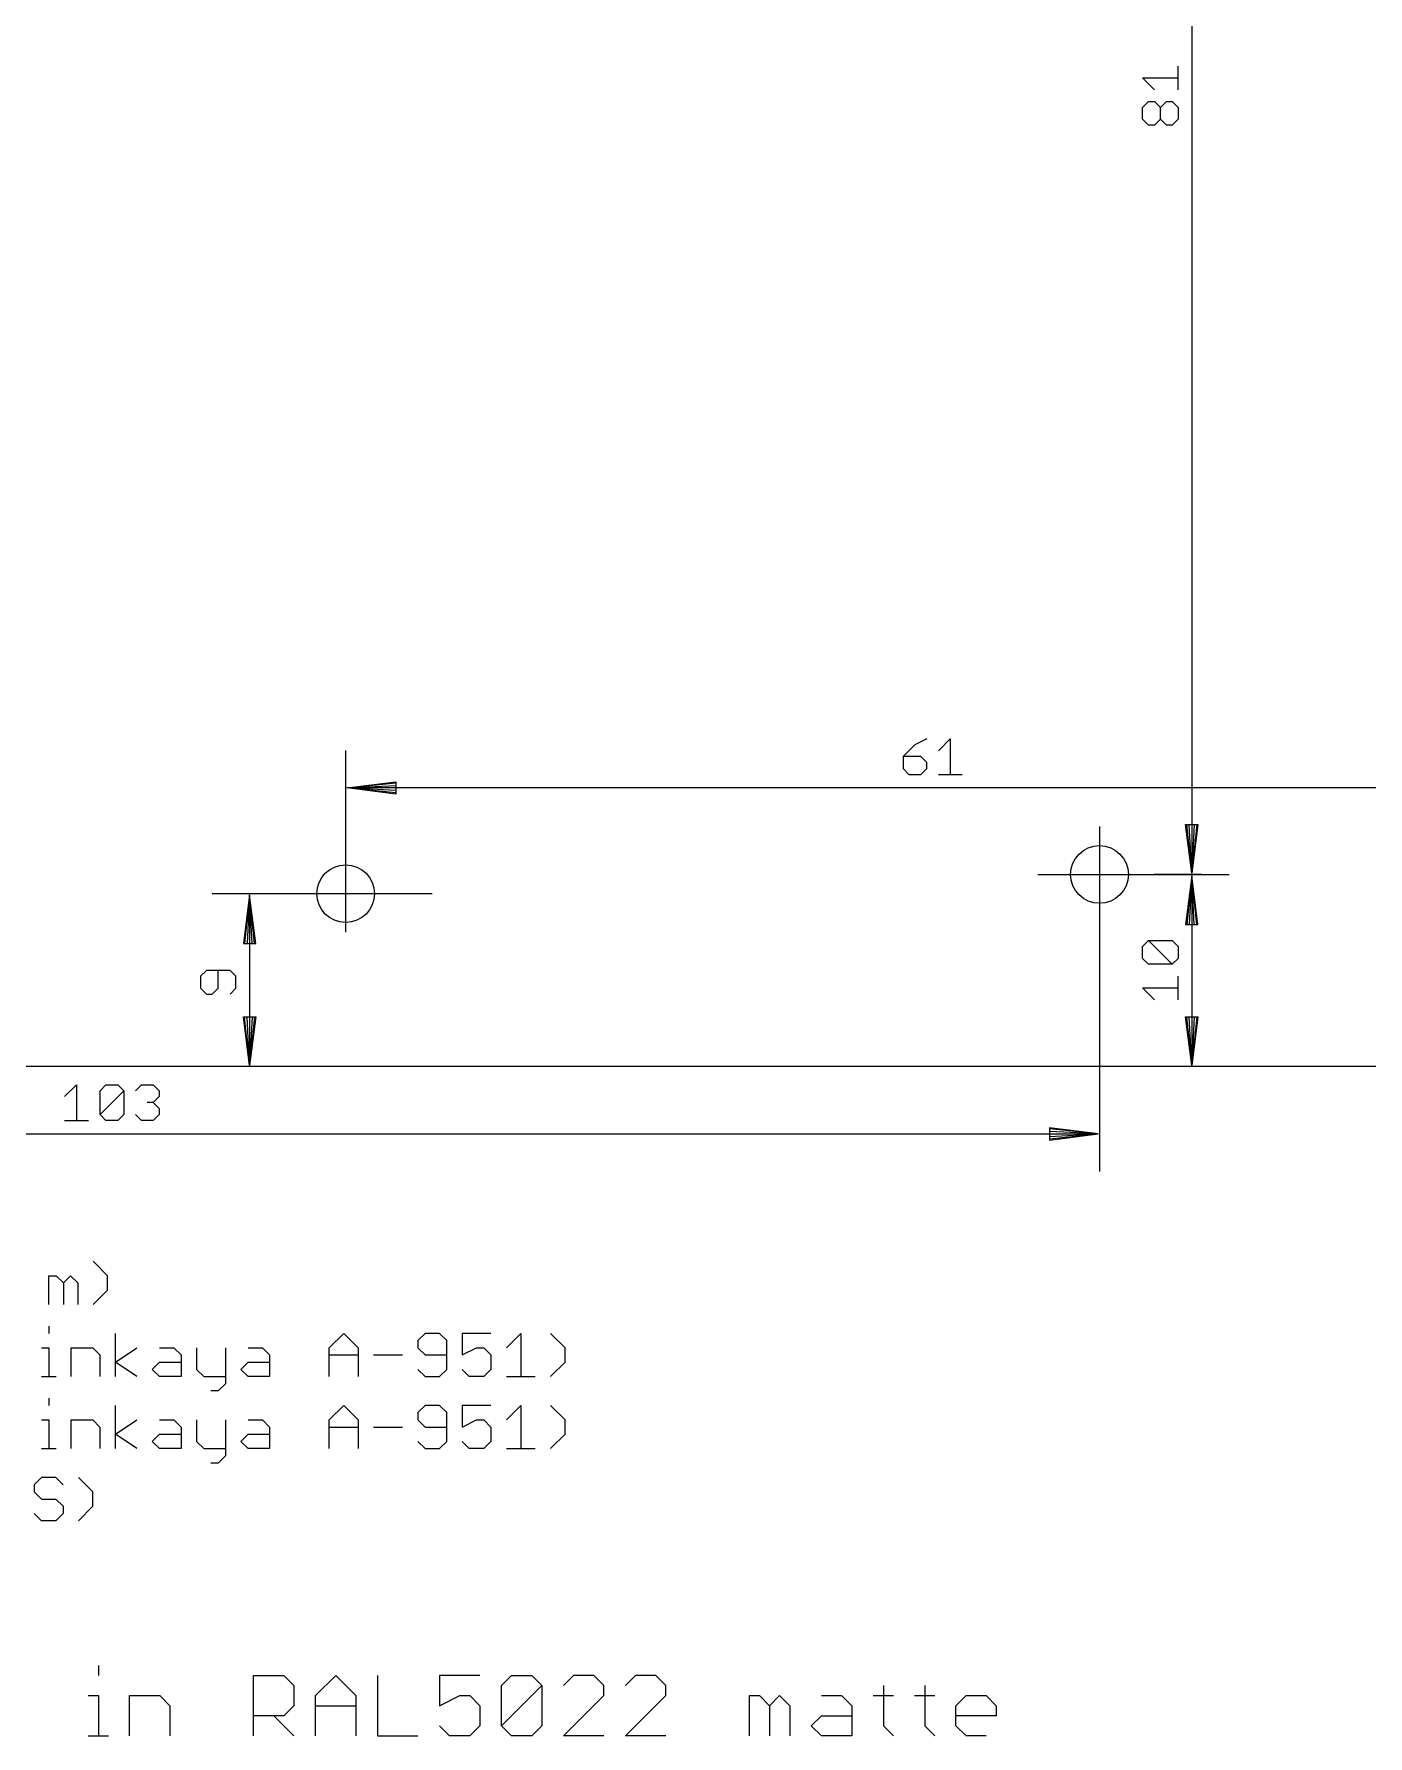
# Model space of a CAD drawing. Extents: x -84 to 369, y -36 to 256.
# Drawn here: x 68.8 to 138.2, y -34.8 to 53.7 of the extents above; entities that cross this region are included whole.
import ezdxf

# ---------------------------------------------------------------- set-up
doc = ezdxf.new("R2010")
doc.units = 0
doc.header["$MEASUREMENT"] = 0
for name, color, linetype, true_color in [('114', 253, 'CONTINUOUS', 0xadadad), ('20', 7, 'CONTINUOUS', 0xffffff), ('47', 140, 'CONTINUOUS', 0x00bfff)]:
    doc.layers.add(name, color=color, linetype=linetype, true_color=true_color)

msp = doc.modelspace()

# ---------------------------------------------------------------- linework, layer by layer
at = {"layer": '114'}
for p, q in [((72.14, -31.1506), (72.14, -31.6751)), ((80.2095, -34.8222), (80.2095, -31.6751)), ((80.2095, -31.6751), (81.783, -31.6751)), ((81.783, -31.6751), (82.3076, -32.1996)), ((83.4322, -32.7241), (84.4813, -31.6751)), ((84.4813, -31.6751), (85.5303, -32.7241)), ((86.655, -31.6751), (86.655, -34.8222)), ((91.9758, -31.6751), (89.8778, -31.6751)), ((89.8778, -31.6751), (89.8778, -33.2487)), ((93.1005, -32.1996), (93.625, -31.6751)), ((93.625, -31.6751), (94.674, -31.6751)), ((94.674, -31.6751), (95.1986, -32.1996)), ((96.8478, -31.6751), (96.3233, -32.1996)), ((97.8968, -31.6751), (96.8478, -31.6751)), ((98.4213, -32.1996), (97.8968, -31.6751)), ((100.0705, -31.6751), (99.546, -32.1996)), ((101.1196, -31.6751), (100.0705, -31.6751)), ((101.6441, -32.1996), (101.1196, -31.6751)), ((71.6155, -32.7241), (72.14, -32.7241)), ((72.14, -32.7241), (72.14, -34.8222)), ((73.764, -34.8222), (73.764, -32.7241)), ((73.764, -32.7241), (75.3375, -32.7241)), ((75.3375, -32.7241), (75.862, -33.2487)), ((82.3076, -32.1996), (82.3076, -33.2487)), ((83.4322, -34.8222), (83.4322, -32.7241)), ((85.5303, -32.7241), (85.5303, -34.8222)), ((89.8778, -33.2487), (90.9268, -32.7241)), ((90.9268, -32.7241), (91.4513, -32.7241)), ((91.4513, -32.7241), (91.9758, -33.2487)), ((93.1005, -34.2977), (93.1005, -32.1996)), ((93.1005, -34.2977), (95.1986, -32.1996)), ((95.1986, -32.1996), (95.1986, -34.2977)), ((96.3233, -34.8222), (98.4213, -32.7241)), ((98.4213, -32.7241), (98.4213, -32.1996)), ((99.546, -34.8222), (101.6441, -32.7241)), ((101.6441, -32.7241), (101.6441, -32.1996)), ((105.9915, -34.8222), (105.9915, -32.7241)), ((105.9915, -32.7241), (106.516, -32.7241)), ((106.516, -32.7241), (107.0405, -33.2487)), ((107.0405, -33.2487), (107.5651, -32.7241)), ((107.5651, -32.7241), (108.0896, -33.2487)), ((109.7388, -32.7241), (110.7878, -32.7241)), ((110.7878, -32.7241), (111.3123, -33.2487)), ((112.437, -32.7241), (113.4861, -32.7241)), ((112.9615, -32.1996), (112.9615, -34.2977)), ((114.5855, -32.7241), (115.6346, -32.7241)), ((115.11, -32.1996), (115.11, -34.2977)), ((116.734, -33.2487), (117.2585, -32.7241)), ((117.2585, -32.7241), (118.3076, -32.7241)), ((118.3076, -32.7241), (118.8321, -33.2487)), ((75.862, -33.2487), (75.862, -34.8222)), ((82.3076, -33.2487), (81.783, -33.7732)), ((83.4322, -33.2487), (85.5303, -33.2487)), ((91.9758, -33.2487), (91.9758, -34.2977)), ((107.0405, -33.2487), (107.0405, -34.8222)), ((108.0896, -33.2487), (108.0896, -34.8222)), ((111.3123, -33.2487), (111.3123, -34.8222)), ((116.734, -34.2977), (116.734, -33.2487)), ((118.8321, -33.2487), (118.8321, -33.7732)), ((81.783, -33.7732), (80.2095, -33.7732)), ((81.2585, -33.7732), (82.3076, -34.8222)), ((90.4023, -34.8222), (89.8778, -34.2977)), ((91.9758, -34.2977), (91.4513, -34.8222)), ((93.625, -34.8222), (93.1005, -34.2977)), ((95.1986, -34.2977), (94.674, -34.8222)), ((109.2143, -34.2977), (109.7388, -33.7732)), ((109.7388, -34.8222), (109.2143, -34.2977)), ((109.7388, -33.7732), (111.3123, -33.7732)), ((112.9615, -34.2977), (113.4861, -34.8222)), ((115.11, -34.2977), (115.6346, -34.8222)), ((118.8321, -33.7732), (116.734, -33.7732)), ((117.2585, -34.8222), (116.734, -34.2977)), ((71.6155, -34.8222), (72.6645, -34.8222)), ((86.655, -34.8222), (88.7531, -34.8222)), ((91.4513, -34.8222), (90.4023, -34.8222)), ((94.674, -34.8222), (93.625, -34.8222)), ((98.4213, -34.8222), (96.3233, -34.8222)), ((101.6441, -34.8222), (99.546, -34.8222)), ((111.3123, -34.8222), (109.7388, -34.8222)), ((118.3076, -34.8222), (117.2585, -34.8222))]:
    msp.add_line(p, q, dxfattribs=at)
at = {"layer": '20'}
for p, q in [((288.5, 0), (1.5, 0)), ((72.6209, -10.8744), (71.8716, -10.1251)), ((69.5696, -12.373), (69.5696, -10.8744)), ((69.5696, -10.8744), (69.9443, -10.8744)), ((69.9443, -10.8744), (70.3189, -11.249)), ((70.3189, -11.249), (70.6936, -10.8744)), ((70.3189, -11.249), (70.3189, -12.373)), ((70.6936, -10.8744), (71.0682, -11.249)), ((71.0682, -11.249), (71.0682, -12.373)), ((72.6209, -11.6237), (72.6209, -10.8744)), ((71.8716, -12.373), (72.6209, -11.6237)), ((69.5606, -13.5004), (69.5606, -13.8751)), ((73.0226, -16.123), (73.0226, -13.8751)), ((84.1487, -14.6244), (84.898, -13.8751)), ((84.898, -13.8751), (85.6474, -14.6244)), ((89.1273, -13.8751), (88.7527, -14.2497)), ((89.8766, -13.8751), (89.1273, -13.8751)), ((90.2513, -14.2497), (89.8766, -13.8751)), ((92.5533, -13.8751), (91.0546, -13.8751)), ((91.0546, -13.8751), (91.0546, -14.999)), ((93.3566, -14.6244), (94.1059, -13.8751)), ((94.1059, -13.8751), (94.1059, -16.123)), ((96.4079, -14.6244), (95.6586, -13.8751)), ((69.186, -14.6244), (69.5606, -14.6244)), ((69.5606, -14.6244), (69.5606, -16.123)), ((70.7206, -16.123), (70.7206, -14.6244)), ((70.7206, -14.6244), (71.8446, -14.6244)), ((71.8446, -14.6244), (72.2192, -14.999)), ((72.2192, -14.999), (72.2192, -16.123)), ((73.0226, -15.3737), (74.1465, -14.6244)), ((75.3155, -14.6244), (76.0648, -14.6244)), ((76.0648, -14.6244), (76.4395, -14.999)), ((76.4395, -14.999), (76.4395, -16.123)), ((77.2428, -14.6244), (77.2428, -15.7483)), ((78.7415, -14.6244), (78.7415, -16.4977)), ((79.9195, -14.6244), (80.6688, -14.6244)), ((80.6688, -14.6244), (81.0434, -14.999)), ((81.0434, -14.999), (81.0434, -16.123)), ((84.1487, -16.123), (84.1487, -14.6244)), ((84.1487, -14.999), (85.6474, -14.999)), ((85.6474, -14.6244), (85.6474, -16.123)), ((86.4507, -14.999), (87.9493, -14.999)), ((88.7527, -14.2497), (88.7527, -14.6244)), ((88.7527, -14.6244), (89.1273, -14.999)), ((89.1273, -14.999), (90.2513, -14.999)), ((90.2513, -15.7483), (90.2513, -14.2497)), ((91.0546, -14.999), (91.8039, -14.6244)), ((91.8039, -14.6244), (92.1786, -14.6244)), ((92.1786, -14.6244), (92.5533, -14.999)), ((92.5533, -14.999), (92.5533, -15.7483)), ((96.4079, -15.3737), (96.4079, -14.6244)), ((74.1465, -16.123), (73.0226, -15.3737)), ((74.9409, -15.7483), (75.3155, -15.3737)), ((75.3155, -16.123), (74.9409, -15.7483)), ((75.3155, -15.3737), (76.4395, -15.3737)), ((77.2428, -15.7483), (77.6175, -16.123)), ((79.5448, -15.7483), (79.9195, -15.3737)), ((79.9195, -16.123), (79.5448, -15.7483)), ((79.9195, -15.3737), (81.0434, -15.3737)), ((88.7527, -15.7483), (89.1273, -16.123)), ((89.8766, -16.123), (90.2513, -15.7483)), ((91.4293, -16.123), (91.0546, -15.7483)), ((92.5533, -15.7483), (92.1786, -16.123)), ((95.6586, -16.123), (96.4079, -15.3737)), ((69.186, -16.123), (69.9353, -16.123)), ((76.4395, -16.123), (75.3155, -16.123)), ((77.6175, -16.123), (78.7415, -16.123)), ((78.7415, -16.4977), (78.3668, -16.8723)), ((81.0434, -16.123), (79.9195, -16.123)), ((89.1273, -16.123), (89.8766, -16.123)), ((92.1786, -16.123), (91.4293, -16.123)), ((93.3566, -16.123), (94.8552, -16.123)), ((69.5606, -17.2504), (69.5606, -17.6251)), ((73.0226, -19.873), (73.0226, -17.6251)), ((78.3668, -16.8723), (77.9922, -16.8723)), ((84.1487, -18.3744), (84.898, -17.6251)), ((84.898, -17.6251), (85.6474, -18.3744)), ((89.1273, -17.6251), (88.7527, -17.9997)), ((89.8766, -17.6251), (89.1273, -17.6251)), ((90.2513, -17.9997), (89.8766, -17.6251)), ((92.5533, -17.6251), (91.0546, -17.6251)), ((91.0546, -17.6251), (91.0546, -18.749)), ((93.3566, -18.3744), (94.1059, -17.6251)), ((94.1059, -17.6251), (94.1059, -19.873)), ((96.4079, -18.3744), (95.6586, -17.6251)), ((69.186, -18.3744), (69.5606, -18.3744)), ((69.5606, -18.3744), (69.5606, -19.873)), ((70.7206, -19.873), (70.7206, -18.3744)), ((70.7206, -18.3744), (71.8446, -18.3744)), ((71.8446, -18.3744), (72.2192, -18.749)), ((73.0226, -19.1237), (74.1465, -18.3744)), ((75.3155, -18.3744), (76.0648, -18.3744)), ((76.0648, -18.3744), (76.4395, -18.749)), ((77.2428, -18.3744), (77.2428, -19.4983)), ((78.7415, -18.3744), (78.7415, -20.2477)), ((79.9195, -18.3744), (80.6688, -18.3744)), ((80.6688, -18.3744), (81.0434, -18.749)), ((84.1487, -19.873), (84.1487, -18.3744)), ((85.6474, -18.3744), (85.6474, -19.873)), ((88.7527, -17.9997), (88.7527, -18.3744)), ((88.7527, -18.3744), (89.1273, -18.749)), ((90.2513, -19.4983), (90.2513, -17.9997)), ((91.0546, -18.749), (91.8039, -18.3744)), ((91.8039, -18.3744), (92.1786, -18.3744)), ((92.1786, -18.3744), (92.5533, -18.749)), ((96.4079, -19.1237), (96.4079, -18.3744)), ((72.2192, -18.749), (72.2192, -19.873)), ((74.1465, -19.873), (73.0226, -19.1237)), ((74.9409, -19.4983), (75.3155, -19.1237)), ((75.3155, -19.1237), (76.4395, -19.1237)), ((76.4395, -18.749), (76.4395, -19.873)), ((79.5448, -19.4983), (79.9195, -19.1237)), ((79.9195, -19.1237), (81.0434, -19.1237)), ((81.0434, -18.749), (81.0434, -19.873)), ((84.1487, -18.749), (85.6474, -18.749)), ((86.4507, -18.749), (87.9493, -18.749)), ((89.1273, -18.749), (90.2513, -18.749)), ((92.5533, -18.749), (92.5533, -19.4983)), ((95.6586, -19.873), (96.4079, -19.1237)), ((69.186, -19.873), (69.9353, -19.873)), ((75.3155, -19.873), (74.9409, -19.4983)), ((76.4395, -19.873), (75.3155, -19.873)), ((77.2428, -19.4983), (77.6175, -19.873)), ((77.6175, -19.873), (78.7415, -19.873)), ((78.7415, -20.2477), (78.3668, -20.6223)), ((79.9195, -19.873), (79.5448, -19.4983)), ((81.0434, -19.873), (79.9195, -19.873)), ((88.7527, -19.4983), (89.1273, -19.873)), ((89.1273, -19.873), (89.8766, -19.873)), ((89.8766, -19.873), (90.2513, -19.4983)), ((91.4293, -19.873), (91.0546, -19.4983)), ((92.1786, -19.873), (91.4293, -19.873)), ((92.5533, -19.4983), (92.1786, -19.873)), ((93.3566, -19.873), (94.8552, -19.873)), ((78.3668, -20.6223), (77.9922, -20.6223)), ((69.177, -21.3751), (68.8023, -21.7497)), ((68.8023, -21.7497), (68.8023, -22.1244)), ((68.8023, -22.1244), (69.177, -22.499)), ((69.9263, -21.3751), (69.177, -21.3751)), ((70.3009, -21.7497), (69.9263, -21.3751)), ((71.8536, -22.1244), (71.1043, -21.3751)), ((71.8536, -22.8737), (71.8536, -22.1244)), ((69.177, -22.499), (69.9263, -22.499)), ((69.9263, -22.499), (70.3009, -22.8737)), ((70.3009, -22.8737), (70.3009, -23.2483)), ((71.1043, -23.623), (71.8536, -22.8737)), ((69.177, -23.623), (68.8023, -23.2483)), ((69.9263, -23.623), (69.177, -23.623)), ((70.3009, -23.2483), (69.9263, -23.623))]:
    msp.add_line(p, q, dxfattribs=at)
for centre in [(124.2, 10), (85, 9)]:
    msp.add_circle(centre, 1.5, dxfattribs=at)
at = {"layer": '47'}
for p, q in [((129, 90.935), (129, 10.065)), ((127.061, 50.8245), (126.4446, 51.4409)), ((126.4446, 51.4409), (128.2938, 51.4409)), ((128.2938, 50.8245), (128.2938, 52.0573)), ((126.4446, 49.9075), (126.7528, 50.2157)), ((126.4446, 49.2911), (126.4446, 49.9075)), ((126.7528, 50.2157), (127.061, 50.2157)), ((127.061, 50.2157), (127.3692, 49.9075)), ((127.3692, 49.9075), (127.6774, 50.2157)), ((127.3692, 49.2911), (127.3692, 49.9075)), ((127.6774, 50.2157), (127.9856, 50.2157)), ((127.9856, 50.2157), (128.2938, 49.9075)), ((128.2938, 49.9075), (128.2938, 49.2911)), ((126.7528, 48.9829), (126.4446, 49.2911)), ((127.061, 48.9829), (126.7528, 48.9829)), ((127.3692, 49.2911), (127.061, 48.9829)), ((127.6774, 48.9829), (127.3692, 49.2911)), ((127.9856, 48.9829), (127.6774, 48.9829)), ((128.2938, 49.2911), (127.9856, 48.9829)), ((115.2157, 17.0554), (114.5993, 16.7472)), ((115.8245, 16.439), (116.4409, 17.0554)), ((116.4409, 17.0554), (116.4409, 15.2062)), ((85, 7), (85, 16.45)), ((114.5993, 16.7472), (113.9829, 16.1308)), ((113.9829, 16.1308), (113.9829, 15.5144)), ((114.9075, 16.1308), (113.9829, 16.1308)), ((115.2157, 15.8226), (114.9075, 16.1308)), ((113.9829, 15.5144), (114.2911, 15.2062)), ((114.2911, 15.2062), (114.9075, 15.2062)), ((114.9075, 15.2062), (115.2157, 15.5144)), ((115.2157, 15.5144), (115.2157, 15.8226)), ((115.8245, 15.2062), (117.0573, 15.2062)), ((85.065, 14.5), (87.6, 14.8192)), ((85.065, 14.5), (87.6, 14.76)), ((85.065, 14.5), (87.6, 14.63)), ((145.935, 14.5), (85.065, 14.5)), ((87.6, 14.1808), (85.065, 14.5)), ((87.6, 14.37), (85.065, 14.5)), ((87.6, 14.24), (85.065, 14.5)), ((87.6, 14.8192), (87.6, 14.1808)), ((124.2, 12.5), (124.2, -5.45)), ((129, 10.065), (128.6808, 12.6)), ((128.6808, 12.6), (129.3192, 12.6)), ((129, 10.065), (128.74, 12.6)), ((129, 10.065), (128.87, 12.6)), ((129.3192, 12.6), (129, 10.065)), ((129.13, 12.6), (129, 10.065)), ((129.26, 12.6), (129, 10.065)), ((121, 10), (130.95, 10)), ((129.5, 10), (127.05, 10)), ((129, 9.935), (128.6808, 7.4)), ((129, 9.935), (128.74, 7.4)), ((129, 9.935), (128.87, 7.4)), ((129, 9.935), (129, 0.065)), ((129.3192, 7.4), (129, 9.935)), ((129.13, 7.4), (129, 9.935)), ((129.26, 7.4), (129, 9.935)), ((89.5, 9), (78.05, 9)), ((80, 8.935), (79.6808, 6.4)), ((80, 8.935), (79.74, 6.4)), ((80, 8.935), (79.87, 6.4)), ((80, 8.935), (80, 0.065)), ((80.3192, 6.4), (80, 8.935)), ((80.13, 6.4), (80, 8.935)), ((80.26, 6.4), (80, 8.935)), ((128.6808, 7.4), (129.3192, 7.4)), ((79.6808, 6.4), (80.3192, 6.4)), ((126.4446, 6.2491), (126.7528, 6.5573)), ((126.4446, 5.6327), (126.4446, 6.2491)), ((126.7528, 6.5573), (127.9856, 6.5573)), ((127.9856, 5.3245), (126.7528, 6.5573)), ((127.9856, 6.5573), (128.2938, 6.2491)), ((128.2938, 6.2491), (128.2938, 5.6327)), ((126.7528, 5.3245), (126.4446, 5.6327)), ((127.9856, 5.3245), (126.7528, 5.3245)), ((128.2938, 5.6327), (127.9856, 5.3245)), ((77.7528, 5.0101), (77.4446, 4.7019)), ((77.4446, 4.7019), (77.4446, 4.0855)), ((78.9856, 5.0101), (77.7528, 5.0101)), ((78.3692, 4.0855), (78.3692, 5.0101)), ((79.2938, 4.7019), (78.9856, 5.0101)), ((79.2938, 4.0855), (79.2938, 4.7019)), ((128.2938, 3.4829), (128.2938, 4.7157)), ((77.4446, 4.0855), (77.7528, 3.7773)), ((77.7528, 3.7773), (78.061, 3.7773)), ((78.061, 3.7773), (78.3692, 4.0855)), ((78.9856, 3.7773), (79.2938, 4.0855)), ((127.061, 3.4829), (126.4446, 4.0993)), ((126.4446, 4.0993), (128.2938, 4.0993)), ((80, 0.065), (79.6808, 2.6)), ((79.6808, 2.6), (80.3192, 2.6)), ((80, 0.065), (79.74, 2.6)), ((80, 0.065), (79.87, 2.6)), ((80.3192, 2.6), (80, 0.065)), ((80.13, 2.6), (80, 0.065)), ((80.26, 2.6), (80, 0.065)), ((129, 0.065), (128.6808, 2.6)), ((128.6808, 2.6), (129.3192, 2.6)), ((129, 0.065), (128.74, 2.6)), ((129, 0.065), (128.87, 2.6)), ((129.3192, 2.6), (129, 0.065)), ((129.13, 2.6), (129, 0.065)), ((129.26, 2.6), (129, 0.065)), ((80.5, 0), (78.05, 0)), ((129.5, 0), (127.05, 0)), ((70.3841, -1.561), (71.0005, -0.9446)), ((71.0005, -0.9446), (71.0005, -2.7938)), ((72.2256, -1.2528), (72.5338, -0.9446)), ((72.2256, -2.4856), (72.2256, -1.2528)), ((72.2256, -2.4856), (73.4584, -1.2528)), ((72.5338, -0.9446), (73.1502, -0.9446)), ((73.1502, -0.9446), (73.4584, -1.2528)), ((73.4584, -1.2528), (73.4584, -2.4856)), ((74.0672, -1.2528), (74.3754, -0.9446)), ((74.3754, -0.9446), (74.9918, -0.9446)), ((74.9918, -0.9446), (75.3, -1.2528)), ((75.3, -1.561), (74.9918, -1.8692)), ((75.3, -1.2528), (75.3, -1.561)), ((72.5338, -2.7938), (72.2256, -2.4856)), ((73.4584, -2.4856), (73.1502, -2.7938)), ((74.3754, -2.7938), (74.0672, -2.4856)), ((74.9918, -1.8692), (74.6836, -1.8692)), ((74.9918, -1.8692), (75.3, -2.1774)), ((75.3, -2.4856), (74.9918, -2.7938)), ((75.3, -2.1774), (75.3, -2.4856)), ((21.265, -3.5), (124.135, -3.5)), ((70.3841, -2.7938), (71.6168, -2.7938)), ((73.1502, -2.7938), (72.5338, -2.7938)), ((74.9918, -2.7938), (74.3754, -2.7938)), ((124.135, -3.5), (121.6, -3.1808)), ((121.6, -3.1808), (121.6, -3.8192)), ((124.135, -3.5), (121.6, -3.24)), ((124.135, -3.5), (121.6, -3.37)), ((121.6, -3.8192), (124.135, -3.5)), ((121.6, -3.63), (124.135, -3.5)), ((121.6, -3.76), (124.135, -3.5))]:
    msp.add_line(p, q, dxfattribs=at)

doc.saveas('drawing.dxf')
